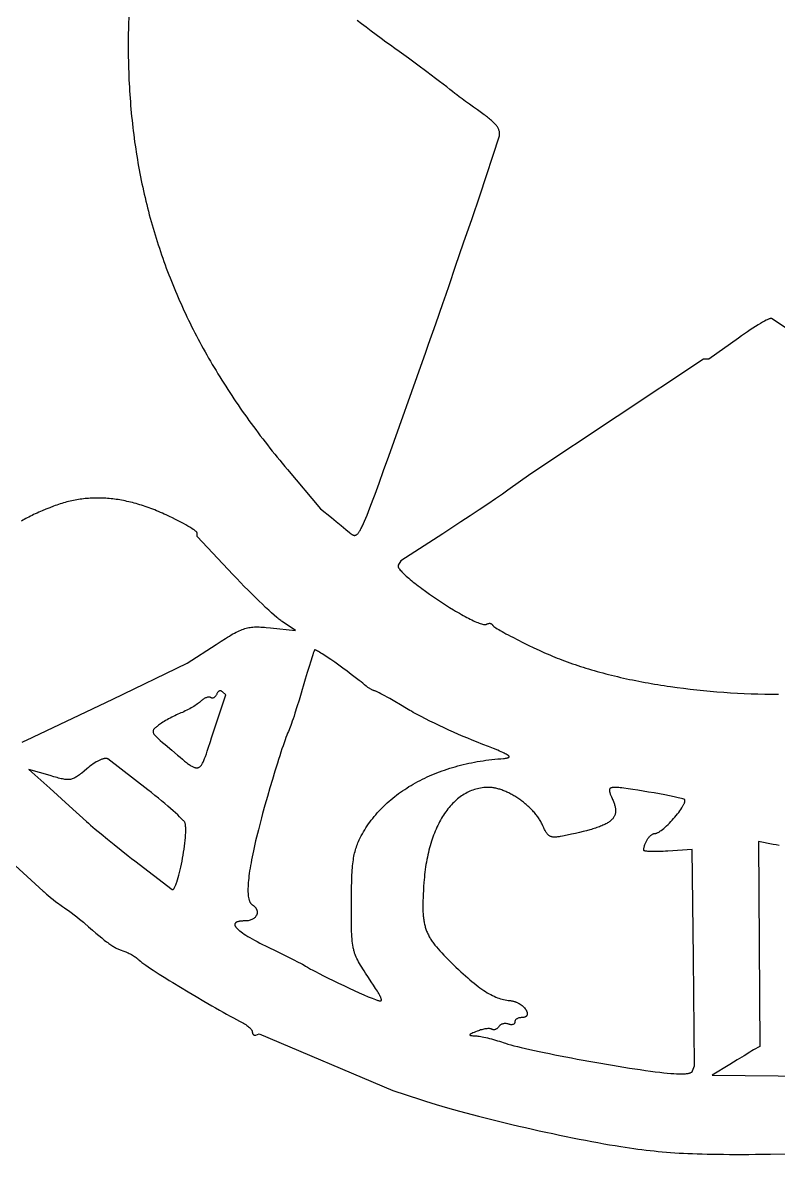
# Model space of a CAD drawing. Header units: millimetres. Extents: x 0.1 to 44.1, y 0.2 to 43.8.
# Drawn here: x 7.6 to 22.16, y 0.23 to 22.03 of the extents above; entities that cross this region are included whole.
import ezdxf

# ---------------------------------------------------------------- set-up
doc = ezdxf.new("R2010")
doc.units = ezdxf.units.MM
doc.header["$MEASUREMENT"] = 0

msp = doc.modelspace()

# ---------------------------------------------------------------- linework, layer by layer
at = {"flags": 128}
for points in [[(9.649235, 22.128757), (9.644432, 22.005803), (9.640819, 21.885331), (9.639475, 21.826158), (9.638448, 21.767764), (9.637746, 21.710201), (9.637375, 21.653523), (9.637286, 21.579865), (9.637553, 21.506414), (9.638176, 21.43317), (9.639156, 21.360132), (9.640494, 21.287296), (9.642189, 21.214664), (9.644243, 21.142231), (9.646656, 21.069999), (9.649429, 20.997964), (9.652562, 20.926125), (9.656055, 20.854482), (9.659909, 20.783032), (9.664126, 20.711774), (9.668704, 20.640706), (9.673646, 20.569828), (9.67895, 20.499138), (9.684619, 20.428634), (9.690652, 20.358315), (9.69705, 20.288179), (9.703813, 20.218225), (9.710942, 20.148452), (9.718438, 20.078858), (9.726302, 20.009441), (9.734532, 19.940201), (9.743131, 19.871135), (9.752099, 19.802242), (9.761436, 19.733522), (9.771143, 19.664972), (9.78122, 19.59659), (9.791668, 19.528377), (9.802487, 19.460329), (9.813678, 19.392446), (9.825242, 19.324726), (9.837179, 19.257168), (9.84949, 19.18977), (9.862174, 19.122531), (9.875233, 19.055449), (9.888668, 18.988523), (9.902478, 18.921752), (9.916664, 18.855133), (9.931228, 18.788667), (9.946168, 18.72235), (9.961486, 18.656182), (9.977183, 18.590162), (9.993259, 18.524287), (10.009714, 18.458556), (10.02655, 18.392969), (10.043766, 18.327522), (10.061363, 18.262216), (10.079341, 18.197049), (10.097702, 18.132018), (10.116446, 18.067124), (10.135573, 18.002363), (10.155083, 17.937735), (10.174978, 17.873239), (10.195258, 17.808872), (10.215923, 17.744634), (10.236975, 17.680523), (10.258412, 17.616538), (10.280237, 17.552676), (10.302449, 17.488938), (10.32505, 17.42532), (10.348039, 17.361822), (10.371417, 17.298443), (10.395185, 17.23518), (10.419344, 17.172033), (10.443893, 17.109), (10.468833, 17.046079), (10.494165, 16.98327), (10.51989, 16.92057), (10.546008, 16.857978), (10.572519, 16.795493), (10.599424, 16.733113), (10.626724, 16.670837), (10.654419, 16.608664), (10.68251, 16.546592), (10.710996, 16.484619), (10.73988, 16.422744), (10.769161, 16.360965), (10.798839, 16.299282), (10.828916, 16.237693), (10.859392, 16.176196), (10.890267, 16.11479), (10.921542, 16.053473), (10.953218, 15.992244), (10.985294, 15.931101), (11.017773, 15.870044), (11.050653, 15.80907), (11.083936, 15.748179), (11.117622, 15.687368), (11.151712, 15.626636), (11.186207, 15.565982), (11.221106, 15.505405), (11.25641, 15.444902), (11.29212, 15.384473), (11.328237, 15.324116), (11.36476, 15.26383), (11.401692, 15.203613), (11.439031, 15.143463), (11.476778, 15.08338), (11.514935, 15.023361), (11.553502, 14.963406), (11.592478, 14.903513), (11.631866, 14.84368), (11.671664, 14.783906), (11.711875, 14.72419), (11.752498, 14.66453), (11.793533, 14.604924), (11.834983, 14.545372), (11.876846, 14.485871), (11.919123, 14.426421), (11.961816, 14.36702), (12.004924, 14.307666), (12.048448, 14.248358), (12.092389, 14.189095), (12.136747, 14.129875), (12.181523, 14.070697), (12.226717, 14.011558), (12.27233, 13.952459), (12.318363, 13.893397), (12.364815, 13.83437), (12.411688, 13.775378), (12.458981, 13.716419), (12.506696, 13.657492), (12.554833, 13.598595), (12.603393, 13.539726), (12.652376, 13.480884), (12.701782, 13.422069), (13.341393, 12.664059), (13.548811, 12.496526), (13.640447, 12.421908), (13.73662, 12.342586), (13.825909, 12.268036), (13.896893, 12.207733), (13.912569, 12.194461), (13.927496, 12.182553), (13.9418, 12.172256), (13.948758, 12.167789), (13.955607, 12.163817), (13.962365, 12.16037), (13.969045, 12.15748), (13.975665, 12.155178), (13.98224, 12.153493), (13.988786, 12.152458), (13.995319, 12.152102), (14.001854, 12.152456), (14.008407, 12.153551), (14.014995, 12.155419), (14.021633, 12.158089), (14.028336, 12.161592), (14.035121, 12.165959), (14.042004, 12.171222), (14.049, 12.17741), (14.056126, 12.184554), (14.063396, 12.192685), (14.070827, 12.201835), (14.078435, 12.212033), (14.086236, 12.223311), (14.094244, 12.235698), (14.102477, 12.249227), (14.11095, 12.263927), (14.119679, 12.27983), (14.128679, 12.296966), (14.137967, 12.315367), (14.147558, 12.335061), (14.167713, 12.378458), (14.189271, 12.427403), (14.212359, 12.482142), (14.237104, 12.542921), (14.263631, 12.609987), (14.292068, 12.683584), (14.322542, 12.76396), (14.355178, 12.85136), (14.390104, 12.946031), (14.46733, 13.158168), (14.555235, 13.402339), (14.654829, 13.680514)], [(14.654829, 13.680514), (15.304464, 15.501544), (15.360384, 15.659425), (15.422737, 15.836451), (15.558368, 16.223939), (15.694616, 16.615998), (15.757738, 16.79874), (15.814736, 16.964622), (15.941579, 17.334236), (16.096129, 17.783447), (16.258848, 18.255518), (16.410198, 18.693714), (16.784028, 19.846442), (16.786175, 19.858556), (16.787613, 19.870625), (16.788328, 19.882665), (16.788309, 19.894691), (16.787544, 19.906718), (16.786021, 19.918763), (16.783728, 19.930839), (16.780653, 19.942964), (16.776784, 19.955151), (16.772109, 19.967418), (16.766617, 19.979778), (16.760294, 19.992248), (16.753129, 20.004844), (16.745111, 20.017579), (16.736227, 20.030471), (16.726464, 20.043534), (16.715812, 20.056784), (16.704259, 20.070236), (16.691791, 20.083906), (16.678397, 20.09781), (16.664066, 20.111961), (16.648785, 20.126377), (16.632542, 20.141073), (16.615326, 20.156063), (16.597124, 20.171364), (16.577924, 20.186991), (16.557714, 20.202959), (16.536483, 20.219283), (16.514218, 20.23598), (16.490908, 20.253065), (16.441102, 20.288459), (16.36217, 20.343853), (16.283286, 20.399832), (16.206552, 20.454866), (16.134068, 20.50742), (16.067937, 20.555962), (16.010261, 20.59896), (15.96314, 20.634879), (15.928678, 20.662188), (15.884117, 20.69822), (15.831403, 20.739971), (15.771339, 20.786839), (15.704728, 20.838225), (15.632375, 20.893529), (15.555082, 20.952152), (15.473654, 21.013492), (15.388893, 21.076952), (15.21259, 21.207826), (15.032601, 21.339977), (14.943233, 21.405031), (14.855355, 21.468604), (14.769768, 21.530097), (14.687279, 21.58891), (14.600789, 21.650993), (14.507858, 21.718925), (14.411393, 21.790502), (14.314305, 21.863521), (14.219502, 21.935779), (14.129896, 22.005075), (14.048394, 22.069204)], [(23.065374, 15.640769), (22.02446, 16.329269), (22.022554, 16.329899), (22.020287, 16.330259), (22.014691, 16.330184), (22.007715, 16.329067), (21.999397, 16.326934), (21.98978, 16.323808), (21.978904, 16.319714), (21.96681, 16.314675), (21.953538, 16.308716), (21.93913, 16.301861), (21.923626, 16.294134), (21.889493, 16.27616), (21.851467, 16.254989), (21.809874, 16.230812), (21.76504, 16.203824), (21.717291, 16.174218), (21.666954, 16.142187), (21.614355, 16.107924), (21.559821, 16.071622), (21.503678, 16.033474), (21.446253, 15.993674), (21.387871, 15.952416), (20.818162, 15.545879), (20.712006, 15.545879), (17.391756, 13.338062), (16.948399, 13.021945), (16.899035, 12.987034), (16.842812, 12.947786), (16.712361, 12.857997), (16.562187, 12.756018), (16.397428, 12.645288), (16.223224, 12.529244), (16.044715, 12.411325), (15.86704, 12.294969), (15.695338, 12.183616), (14.885634, 11.661403), (14.836466, 11.581847), (14.834593, 11.578137), (14.833342, 11.574088), (14.832705, 11.569707), (14.832673, 11.564999), (14.833235, 11.559972), (14.834384, 11.554631), (14.83611, 11.548983), (14.838404, 11.543033), (14.841256, 11.536787), (14.844658, 11.530252), (14.8486, 11.523433), (14.853074, 11.516338), (14.863579, 11.501339), (14.8761, 11.485305), (14.890564, 11.468285), (14.906897, 11.450327), (14.925028, 11.431479), (14.944882, 11.411792), (14.966386, 11.391313), (14.989468, 11.370092), (15.014055, 11.348178), (15.040073, 11.325618), (15.06745, 11.302463), (15.096112, 11.278761), (15.125986, 11.25456), (15.157, 11.229911), (15.18908, 11.20486), (15.222154, 11.179459), (15.256147, 11.153754), (15.290988, 11.127795), (15.36292, 11.075312), (15.437363, 11.022399), (15.513735, 10.969447), (15.59145, 10.916847), (15.669925, 10.86499), (15.748574, 10.814266), (15.826815, 10.765067), (15.904062, 10.717783), (15.94213, 10.694981), (15.979731, 10.672805), (16.016791, 10.651302), (16.053238, 10.630523), (16.088998, 10.610515), (16.123998, 10.591329), (16.158166, 10.573012), (16.191428, 10.555613), (16.223711, 10.539181), (16.254942, 10.523766), (16.285048, 10.509415), (16.313957, 10.496179), (16.341594, 10.484105), (16.367888, 10.473242), (16.392765, 10.46364), (16.416151, 10.455347), (16.437974, 10.448412), (16.458162, 10.442884), (16.47664, 10.438811), (16.485215, 10.437336), (16.493336, 10.436244), (16.500992, 10.435539), (16.508176, 10.435229), (16.514878, 10.43532), (16.521088, 10.435817), (16.526799, 10.436727), (16.531999, 10.438056), (16.536681, 10.43981), (16.540836, 10.441995), (16.54935, 10.446814), (16.557928, 10.450815), (16.566513, 10.454007), (16.575048, 10.456398), (16.583474, 10.457996), (16.591735, 10.45881), (16.599773, 10.458848), (16.607532, 10.458118), (16.614953, 10.45663), (16.62198, 10.454391), (16.628555, 10.451409), (16.63462, 10.447693), (16.640119, 10.443252), (16.644994, 10.438094), (16.649188, 10.432227), (16.652644, 10.425659), (16.654615, 10.422233), (16.657689, 10.418326), (16.661842, 10.413949), (16.667047, 10.409115), (16.680513, 10.398131), (16.697884, 10.385477), (16.718956, 10.371256), (16.743524, 10.355571), (16.771384, 10.338526), (16.802332, 10.320225), (16.836165, 10.30077), (16.872678, 10.280265), (16.911666, 10.258814), (16.952927, 10.23652), (16.996256, 10.213486), (17.041449, 10.189816), (17.136611, 10.14098), (17.236779, 10.09084), (17.340322, 10.040222), (17.445608, 9.989955), (17.551003, 9.940864), (17.603232, 9.917019), (17.654875, 9.893778), (17.705731, 9.871245), (17.755593, 9.849523), (17.804258, 9.828716), (17.851523, 9.808927), (17.897182, 9.79026), (17.941033, 9.772817), (17.989756, 9.753959), (18.038972, 9.735362), (18.088673, 9.717025), (18.138853, 9.698949), (18.189506, 9.681134), (18.240622, 9.663581), (18.292197, 9.646289), (18.344223, 9.629258), (18.396693, 9.61249), (18.449601, 9.595984), (18.502938, 9.57974), (18.556699, 9.563758), (18.610876, 9.548039), (18.665463, 9.532583), (18.720452, 9.51739), (18.775837, 9.502461), (18.83161, 9.487794), (18.887765, 9.473392), (18.944295, 9.459253), (19.001193, 9.445379), (19.058452, 9.431769), (19.116065, 9.418423), (19.174024, 9.405342), (19.232324, 9.392526), (19.290957, 9.379975), (19.349917, 9.367689), (19.409196, 9.355669), (19.468787, 9.343915), (19.528684, 9.332426), (19.588879, 9.321204), (19.649366, 9.310248), (19.710137, 9.299558), (19.771187, 9.289135), (19.832507, 9.278979), (19.894091, 9.26909), (19.955932, 9.259468), (20.018023, 9.250114), (20.080357, 9.241028), (20.205727, 9.223659), (20.331986, 9.207363), (20.459079, 9.192142), (20.58695, 9.177998), (20.715544, 9.164932), (20.844806, 9.152945), (20.97468, 9.142039), (21.10511, 9.132217), (21.236041, 9.123479), (21.367418, 9.115827), (21.499185, 9.109263), (21.631287, 9.103788), (21.763668, 9.099404), (21.896273, 9.096112), (22.029047, 9.093915), (22.161933, 9.092813)], [(9.338567, 8.996272), (10.773216, 9.689342), (11.333673, 10.054312), (11.426986, 10.11474), (11.510761, 10.167993), (11.54946, 10.192047), (11.58624, 10.214449), (11.621255, 10.235246), (11.654661, 10.254484), (11.686614, 10.272212), (11.717267, 10.288477), (11.746777, 10.303325), (11.775298, 10.316803), (11.802986, 10.32896), (11.829995, 10.339841), (11.856481, 10.349494), (11.882598, 10.357967), (11.908502, 10.365305), (11.934348, 10.371557), (11.960291, 10.37677), (11.986486, 10.380991), (12.013089, 10.384266), (12.040253, 10.386644), (12.068135, 10.38817), (12.096889, 10.388893), (12.126671, 10.388859), (12.157635, 10.388116), (12.189937, 10.38671), (12.223732, 10.38469), (12.259174, 10.382101), (12.29642, 10.378991), (12.37694, 10.371398), (12.85975, 10.323513), (12.60449, 10.490961), (12.590499, 10.500508), (12.574892, 10.511841), (12.557729, 10.524904), (12.539071, 10.539637), (12.518978, 10.555982), (12.497511, 10.573883), (12.4507, 10.614117), (12.399124, 10.659876), (12.343268, 10.710695), (12.283619, 10.766111), (12.220663, 10.82566), (12.154887, 10.888879), (12.086775, 10.955304), (12.016815, 11.024472), (11.945492, 11.095918), (11.873292, 11.16918), (11.800703, 11.243793), (11.728209, 11.319294), (11.656298, 11.39522), (10.963366, 12.132031), (10.963223, 12.201398), (10.963025, 12.203271), (10.96244, 12.205313), (10.960129, 12.209889), (10.95633, 12.215106), (10.951079, 12.22094), (10.944416, 12.227369), (10.936378, 12.234372), (10.927003, 12.241927), (10.91633, 12.250011), (10.904396, 12.258602), (10.891239, 12.267679), (10.861411, 12.287199), (10.827148, 12.308397), (10.788756, 12.331094), (10.74654, 12.355116), (10.700803, 12.380284), (10.651849, 12.406423), (10.599984, 12.433357), (10.545512, 12.460909), (10.488737, 12.488903), (10.429963, 12.517161), (10.369495, 12.545509), (10.332116, 12.562614), (10.29489, 12.579256), (10.257814, 12.595437), (10.220887, 12.611155), (10.184106, 12.626411), (10.147469, 12.641205), (10.110975, 12.655538), (10.074621, 12.669408), (10.038405, 12.682818), (10.002326, 12.695766), (9.966381, 12.708254), (9.930569, 12.72028), (9.894887, 12.731845), (9.859333, 12.74295), (9.823906, 12.753595), (9.788603, 12.763779), (9.753423, 12.773503), (9.718364, 12.782766), (9.683422, 12.791571), (9.648598, 12.799915), (9.613888, 12.8078), (9.57929, 12.815225), (9.544803, 12.822191), (9.510424, 12.828699), (9.476152, 12.834747), (9.441985, 12.840336), (9.40792, 12.845467), (9.373955, 12.850139), (9.34009, 12.854353), (9.30632, 12.858109), (9.272646, 12.861407), (9.239064, 12.864247), (9.205572, 12.86663), (9.17217, 12.868555), (9.138854, 12.870022), (9.105622, 12.871033), (9.072473, 12.871586), (9.039405, 12.871682), (9.006416, 12.871322), (8.973503, 12.870505), (8.940665, 12.869231), (8.9079, 12.867502), (8.875205, 12.865316), (8.842579, 12.862674), (8.81002, 12.859576), (8.777525, 12.856023), (8.745093, 12.852014), (8.712722, 12.84755), (8.68041, 12.842631), (8.648155, 12.837256), (8.615954, 12.831427), (8.583806, 12.825143), (8.551709, 12.818404), (8.519661, 12.811211), (8.48766, 12.803564), (8.455703, 12.795462), (8.423789, 12.786907), (8.391916, 12.777898), (8.360082, 12.768435), (8.328285, 12.758519), (8.296523, 12.748149), (8.264793, 12.737326), (8.233095, 12.72605), (8.201425, 12.714321), (8.125777, 12.685218), (8.052792, 12.65602), (7.98238, 12.626648), (7.94811, 12.611873), (7.914451, 12.597024), (7.88139, 12.582093), (7.848916, 12.567068), (7.817019, 12.55194), (7.785687, 12.536699), (7.754909, 12.521336), (7.724673, 12.50584), (7.694969, 12.490201), (7.665785, 12.47441), (7.637111, 12.458456), (7.608935, 12.44233), (7.581245, 12.426021)], [(13.935831, 5.075167), (13.936556, 5.215479), (13.938115, 5.343414), (13.939252, 5.403037), (13.940651, 5.459924), (13.942328, 5.514192), (13.944302, 5.565962), (13.94659, 5.615351), (13.949209, 5.66248), (13.952177, 5.707467), (13.955512, 5.750432), (13.959232, 5.791493), (13.963353, 5.83077), (13.967893, 5.868381), (13.97287, 5.904447), (13.978301, 5.939085), (13.984204, 5.972415), (13.990596, 6.004556), (13.997495, 6.035628), (14.004918, 6.065749), (14.012884, 6.095038), (14.021409, 6.123614), (14.030511, 6.151598), (14.040207, 6.179106), (14.050515, 6.20626), (14.061453, 6.233177), (14.073039, 6.259978), (14.085288, 6.28678), (14.09822, 6.313704), (14.111852, 6.340867), (14.126201, 6.36839), (14.147355, 6.407298), (14.169324, 6.445791), (14.192101, 6.483867), (14.215678, 6.52152), (14.240048, 6.558748), (14.265203, 6.595544), (14.291136, 6.631907), (14.31784, 6.667831), (14.345306, 6.703312), (14.373528, 6.738347), (14.402498, 6.77293), (14.432209, 6.807058), (14.462653, 6.840727), (14.493822, 6.873933), (14.525709, 6.906672), (14.558307, 6.938938), (14.591608, 6.97073), (14.625605, 7.002041), (14.66029, 7.032868), (14.695656, 7.063207), (14.731696, 7.093054), (14.768401, 7.122405), (14.805764, 7.151255), (14.843779, 7.179601), (14.882437, 7.207438), (14.92173, 7.234762), (14.961653, 7.261569), (15.002196, 7.287855), (15.043353, 7.313615), (15.085116, 7.338847), (15.127478, 7.363545), (15.170431, 7.387705), (15.213968, 7.411324), (15.258081, 7.434397), (15.302762, 7.45692), (15.348005, 7.478888), (15.393802, 7.500299), (15.440145, 7.521147), (15.487027, 7.541429), (15.534441, 7.56114), (15.582378, 7.580276), (15.630832, 7.598834), (15.679795, 7.616808), (15.729259, 7.634196), (15.779218, 7.650992), (15.829663, 7.667193), (15.880588, 7.682795), (15.931984, 7.697792), (15.983844, 7.712183), (16.036161, 7.725961), (16.088927, 7.739123), (16.142136, 7.751665), (16.195778, 7.763583), (16.249847, 7.774873), (16.304336, 7.78553), (16.359237, 7.795551), (16.414542, 7.80493), (16.470244, 7.813665), (16.526336, 7.821751), (16.58281, 7.829184), (16.639658, 7.83596), (16.696874, 7.842074), (16.754449, 7.847523), (16.812377, 7.852302), (16.860915, 7.856461), (16.882196, 7.85872), (16.901401, 7.861156), (16.918469, 7.863812), (16.933336, 7.866732), (16.945939, 7.869958), (16.956216, 7.873535), (16.960463, 7.875468), (16.964104, 7.877505), (16.967133, 7.879651), (16.969541, 7.881912), (16.971321, 7.884292), (16.972464, 7.886798), (16.972963, 7.889435), (16.97281, 7.892208), (16.971997, 7.895122), (16.970516, 7.898184), (16.96836, 7.901398), (16.96552, 7.90477), (16.961989, 7.908305), (16.957759, 7.912008), (16.947171, 7.919943), (16.933693, 7.928617), (16.917261, 7.938073), (16.897814, 7.948356), (16.875289, 7.959507), (16.849623, 7.971571), (16.820754, 7.984591), (16.788618, 7.99861), (16.753153, 8.01367), (16.671986, 8.047091), (16.576751, 8.085199), (16.466948, 8.12834), (16.342073, 8.176862), (16.259917, 8.209303), (16.174295, 8.244314), (16.085897, 8.281566), (15.995413, 8.320728), (15.90353, 8.361471), (15.810939, 8.403465), (15.71833, 8.446382), (15.62639, 8.48989), (15.53581, 8.533662), (15.447278, 8.577366), (15.361484, 8.620674), (15.279117, 8.663256), (15.200867, 8.704782), (15.127422, 8.744922), (15.092717, 8.76437), (15.059472, 8.783348), (15.027774, 8.801815), (14.997707, 8.819729), (14.882783, 8.888392), (14.77348, 8.952448), (14.67234, 9.010495), (14.625626, 9.036828), (14.581905, 9.061133), (14.541496, 9.083234), (14.504716, 9.102957), (14.471884, 9.120127), (14.443315, 9.134568), (14.41933, 9.146105), (14.400244, 9.154563), (14.392638, 9.157582), (14.386376, 9.159766), (14.381498, 9.161092), (14.378043, 9.161539), (14.372095, 9.162006), (14.365224, 9.163376), (14.357511, 9.165602), (14.349039, 9.16864), (14.339889, 9.172441), (14.330145, 9.176961), (14.319887, 9.182154), (14.309198, 9.187972), (14.29816, 9.194371), (14.286855, 9.201303), (14.275365, 9.208723), (14.263772, 9.216584), (14.252158, 9.224841), (14.240605, 9.233448), (14.229196, 9.242357), (14.218011, 9.251524), (14.187278, 9.277087), (14.154785, 9.303624), (14.120708, 9.331014), (14.085222, 9.359133), (14.010717, 9.417072), (13.932666, 9.476461), (13.852464, 9.536323), (13.771508, 9.595678), (13.691192, 9.653549), (13.612912, 9.708957), (13.538063, 9.760922), (13.468042, 9.808468), (13.404244, 9.850615), (13.375114, 9.869358), (13.348063, 9.886384), (13.323266, 9.901571), (13.300897, 9.914797), (13.28113, 9.92594), (13.264139, 9.934876), (13.2501, 9.941484), (13.244242, 9.943877), (13.239187, 9.945642), (13.234957, 9.946763), (13.231573, 9.947226), (13.229059, 9.947015), (13.227435, 9.946116), (13.225701, 9.943664), (13.223496, 9.939521), (13.217725, 9.926341), (13.210234, 9.906933), (13.201137, 9.881654), (13.190545, 9.85086), (13.178572, 9.814909), (13.150933, 9.72896), (13.11912, 9.626661), (13.084035, 9.510867), (13.046579, 9.384432), (13.007654, 9.250211), (12.987784, 9.181545), (12.967627, 9.112999), (12.927013, 8.977996), (12.886935, 8.848656), (12.848516, 8.728435), (12.830279, 8.672823), (12.812879, 8.620787), (12.796454, 8.572757), (12.781146, 8.529167), (12.767095, 8.490447), (12.754441, 8.45703), (12.743325, 8.429348), (12.733886, 8.407832), (12.721051, 8.379074), (12.706861, 8.344864), (12.691402, 8.305491), (12.67476, 8.261241), (12.657021, 8.212401), (12.63827, 8.159259), (12.618593, 8.102101), (12.598077, 8.041214), (12.576806, 7.976886), (12.554866, 7.909403), (12.532344, 7.839053), (12.509325, 7.766123), (12.462138, 7.61367), (12.413993, 7.45434), (12.365574, 7.290429), (12.317568, 7.124235), (12.270662, 6.958054), (12.22554, 6.794182), (12.203863, 6.713829), (12.18289, 6.634915), (12.162706, 6.557727), (12.143397, 6.48255), (12.125048, 6.409674), (12.107747, 6.339384), (12.091577, 6.271968), (12.076626, 6.207713), (12.062111, 6.14331), (12.048431, 6.080676), (12.035587, 6.019816), (12.023578, 5.96073), (12.012405, 5.903423), (12.002069, 5.847897), (11.992569, 5.794154), (11.983904, 5.742197), (11.976076, 5.69203), (11.969085, 5.643655), (11.96293, 5.597074), (11.957612, 5.552291), (11.953131, 5.509308), (11.949487, 5.468127), (11.946679, 5.428753), (11.944709, 5.391187), (11.943576, 5.355432), (11.943281, 5.32149), (11.943823, 5.289366), (11.945203, 5.259061), (11.94742, 5.230578), (11.950475, 5.20392), (11.954369, 5.17909), (11.9591, 5.156091), (11.96178, 5.145278), (11.96467, 5.134924), (11.967769, 5.125029), (11.971078, 5.115594), (11.974596, 5.106618), (11.978324, 5.098102), (11.982262, 5.090046), (11.986409, 5.082451), (11.990766, 5.075317), (11.995333, 5.068645), (12.000109, 5.062434), (12.005095, 5.056686), (12.010291, 5.0514), (12.015696, 5.046576), (12.021312, 5.042216), (12.027137, 5.038319), (12.035345, 5.033061), (12.043162, 5.027679), (12.05059, 5.02218), (12.057631, 5.016571), (12.06429, 5.010858), (12.070569, 5.005049), (12.076471, 4.999149), (12.081998, 4.993166), (12.087155, 4.987105), (12.091944, 4.980974), (12.096368, 4.974778), (12.100429, 4.968526), (12.104132, 4.962222), (12.107478, 4.955875), (12.110472, 4.94949), (12.113115, 4.943074), (12.115411, 4.936633), (12.117363, 4.930175), (12.118974, 4.923705), (12.120247, 4.917231), (12.121184, 4.910759), (12.121789, 4.904296), (12.122065, 4.897848), (12.122015, 4.891421), (12.121641, 4.885023), (12.120947, 4.87866), (12.119936, 4.872339), (12.118611, 4.866065), (12.116974, 4.859847), (12.115029, 4.85369), (12.112779, 4.8476), (12.110226, 4.841586), (12.107373, 4.835652), (12.104225, 4.829807), (12.09705, 4.818405), (12.088726, 4.807434), (12.079276, 4.796945), (12.068723, 4.786993), (12.057093, 4.777629), (12.044408, 4.768906), (12.030693, 4.760877), (12.015971, 4.753595), (12.000267, 4.747113), (11.983603, 4.741484), (11.966005, 4.736759), (11.947496, 4.732993), (11.928099, 4.730237), (11.90784, 4.728545), (11.88674, 4.72797), (11.852941, 4.7274), (11.837252, 4.72669), (11.822368, 4.725699), (11.808288, 4.724429), (11.795011, 4.722882), (11.782533, 4.721059), (11.770855, 4.718963), (11.759974, 4.716593), (11.749889, 4.713954), (11.740599, 4.711046), (11.732101, 4.70787), (11.724394, 4.70443), (11.717478, 4.700725), (11.711349, 4.696759), (11.706007, 4.692533), (11.701449, 4.688049), (11.697676, 4.683308), (11.694684, 4.678312), (11.692473, 4.673062), (11.69104, 4.667562), (11.690385, 4.661812), (11.690505, 4.655813), (11.691399, 4.649569), (11.693067, 4.64308), (11.695505, 4.636348), (11.698712, 4.629375), (11.702688, 4.622163), (11.70743, 4.614714), (11.712936, 4.607028), (11.719206, 4.599109), (11.726238, 4.590957), (11.73403, 4.582574), (11.742581, 4.573963), (11.751888, 4.565124), (11.761951, 4.55606), (11.772768, 4.546772), (11.784337, 4.537263), (11.809727, 4.517584), (11.838108, 4.497039), (11.869467, 4.47564), (11.903792, 4.453402), (11.941071, 4.430339), (11.981291, 4.406464), (12.02444, 4.381791), (12.070505, 4.356334), (12.119474, 4.330108), (12.171335, 4.303125), (12.226074, 4.2754), (12.283681, 4.246946), (12.344141, 4.217778), (12.470204, 4.157134), (12.593058, 4.097075), (12.709639, 4.039165), (12.816881, 3.984967), (12.911722, 3.936045), (12.953535, 3.914051), (12.991097, 3.893963), (13.024028, 3.875975), (13.051942, 3.860283), (13.074459, 3.847083), (13.091194, 3.83657), (13.107227, 3.826387), (13.127156, 3.814512), (13.15075, 3.801052), (13.177781, 3.786118), (13.241232, 3.752265), (13.315676, 3.713825), (13.399276, 3.671675), (13.490197, 3.626689), (13.586605, 3.579742), (13.686664, 3.53171), (13.78854, 3.483467), (13.890395, 3.435888), (13.990397, 3.389847), (14.086709, 3.346221), (14.177497, 3.305884), (14.260924, 3.269711), (14.335157, 3.238576), (14.368251, 3.225172), (14.398359, 3.213356), (14.414357, 3.207326), (14.429217, 3.202022), (14.442923, 3.197496), (14.455458, 3.1938), (14.466806, 3.190984), (14.476952, 3.189102), (14.485878, 3.188203), (14.493569, 3.188341), (14.496947, 3.188815), (14.500009, 3.189566), (14.502754, 3.190603), (14.50518, 3.191931), (14.507286, 3.193557), (14.509068, 3.195487), (14.510525, 3.197727), (14.511655, 3.200285), (14.512456, 3.203166), (14.512926, 3.206377), (14.513062, 3.209925), (14.512864, 3.213816), (14.511453, 3.222652), (14.508676, 3.232937), (14.504519, 3.244723), (14.498964, 3.258061), (14.491995, 3.273004), (14.483595, 3.289602), (14.47375, 3.307908), (14.462442, 3.327973), (14.449655, 3.349848), (14.435373, 3.373586), (14.40226, 3.426855), (14.362971, 3.488194), (14.317379, 3.558015), (14.265352, 3.636732), (14.20701, 3.724877), (14.180598, 3.765231), (14.155946, 3.803456), (14.132993, 3.839814), (14.11168, 3.874568), (14.091945, 3.90798), (14.073729, 3.940314), (14.056972, 3.97183), (14.041613, 4.002793), (14.027593, 4.033464), (14.014851, 4.064107), (14.00894, 4.079499), (14.003327, 4.094983), (13.998003, 4.11059), (13.992961, 4.126355), (13.988193, 4.142309), (13.983693, 4.158485), (13.979452, 4.174917), (13.975463, 4.191637), (13.971718, 4.208678), (13.96821, 4.226072), (13.961874, 4.262054), (13.956396, 4.299845), (13.951716, 4.339706), (13.947772, 4.381902), (13.944505, 4.426694), (13.941854, 4.474344), (13.939761, 4.525116), (13.938163, 4.579272), (13.937002, 4.637075), (13.936218, 4.698786), (13.935749, 4.764669), (13.935519, 4.91), (13.935831, 5.075167)], [(11.45026, 9.142523), (11.443116, 9.148399), (11.435768, 9.152976), (11.42827, 9.156279), (11.424483, 9.15746), (11.420679, 9.158332), (11.416866, 9.158898), (11.413049, 9.159161), (11.405436, 9.158789), (11.397895, 9.157242), (11.390481, 9.154544), (11.383249, 9.15072), (11.376256, 9.145794), (11.369556, 9.139791), (11.363204, 9.132736), (11.357256, 9.124653), (11.351767, 9.115566), (11.346793, 9.105502), (11.342388, 9.094483), (11.337954, 9.083373), (11.33289, 9.07304), (11.327257, 9.063517), (11.321112, 9.054838), (11.314513, 9.047037), (11.307519, 9.040148), (11.300188, 9.034203), (11.292579, 9.029238), (11.284749, 9.025285), (11.276757, 9.022378), (11.268662, 9.020552), (11.260521, 9.019838), (11.252393, 9.020272), (11.248352, 9.02093), (11.244336, 9.021887), (11.240353, 9.023148), (11.236409, 9.024717), (11.232512, 9.026598), (11.22867, 9.028795), (11.224725, 9.030986), (11.220524, 9.032852), (11.216081, 9.034395), (11.211407, 9.03562), (11.206514, 9.036532), (11.201414, 9.037136), (11.196121, 9.037435), (11.190646, 9.037435), (11.179201, 9.036552), (11.167176, 9.034524), (11.154671, 9.031386), (11.141784, 9.027174), (11.128613, 9.021924), (11.115256, 9.015671), (11.101812, 9.008451), (11.08838, 9.0003), (11.075057, 8.991253), (11.061943, 8.981347), (11.049135, 8.970617), (11.036732, 8.959099), (11.023333, 8.946767), (11.007602, 8.933651), (10.989735, 8.919865), (10.96993, 8.905527), (10.948383, 8.890752), (10.925291, 8.875656), (10.900852, 8.860356), (10.875262, 8.844968), (10.848717, 8.829608), (10.821416, 8.814391), (10.793554, 8.799435), (10.765329, 8.784855), (10.736937, 8.770767), (10.708575, 8.757287), (10.680441, 8.744532), (10.65273, 8.732618), (10.624767, 8.720653), (10.595891, 8.707751), (10.566325, 8.694033), (10.536289, 8.679619), (10.506006, 8.664631), (10.475697, 8.64919), (10.445585, 8.633417), (10.415891, 8.617432), (10.386837, 8.601358), (10.358646, 8.585314), (10.331538, 8.569423), (10.305736, 8.553805), (10.281461, 8.538581), (10.258936, 8.523872), (10.238382, 8.5098), (10.220021, 8.496485), (10.192144, 8.475224), (10.179705, 8.465347), (10.168294, 8.455893), (10.157929, 8.446803), (10.148631, 8.438019), (10.14042, 8.429481), (10.133317, 8.421131), (10.127341, 8.412909), (10.122513, 8.404756), (10.118853, 8.396615), (10.116381, 8.388424), (10.115597, 8.384292), (10.115117, 8.380126), (10.114945, 8.375919), (10.115082, 8.371662), (10.115531, 8.367349), (10.116295, 8.362973), (10.118777, 8.353999), (10.122547, 8.344682), (10.127627, 8.334962), (10.134036, 8.324781), (10.141794, 8.31408), (10.150921, 8.3028), (10.161439, 8.290881), (10.173366, 8.278265), (10.186723, 8.264894), (10.20153, 8.250706), (10.217807, 8.235645), (10.254853, 8.202665), (10.298023, 8.16548), (10.347476, 8.123619), (10.475635, 8.014804), (10.586186, 7.920381), (10.635408, 7.878689), (10.680886, 7.840743), (10.722841, 7.806589), (10.761491, 7.776279), (10.779646, 7.76258), (10.797058, 7.749859), (10.813753, 7.738124), (10.829759, 7.72738), (10.845104, 7.717634), (10.859815, 7.708891), (10.87392, 7.701157), (10.887446, 7.694439), (10.90042, 7.688742), (10.912871, 7.684073), (10.924825, 7.680439), (10.936309, 7.677844), (10.947352, 7.676295), (10.957981, 7.675799), (10.968222, 7.676361), (10.978105, 7.677988), (10.987655, 7.680685), (10.996902, 7.684458), (11.005871, 7.689315), (11.01459, 7.69526), (11.023088, 7.702301), (11.031391, 7.710442), (11.039526, 7.719691), (11.047522, 7.730053), (11.055406, 7.741534), (11.063204, 7.754141), (11.070946, 7.76788), (11.078657, 7.782756), (11.086366, 7.798776), (11.0941, 7.815946), (11.101886, 7.834272), (11.109752, 7.853761), (11.125833, 7.896248), (11.142563, 7.943458), (11.160162, 7.995438), (11.178848, 8.052238), (11.220364, 8.180493), (11.243632, 8.252045), (11.268867, 8.328612), (11.518362, 9.079172), (11.45026, 9.142523)], [(7.592667, 8.168494), (7.636803, 8.186824), (7.682239, 8.206343), (9.338567, 8.996272)], [(10.728816, 6.622564), (10.725717, 6.628412), (10.72093, 6.635563), (10.7145, 6.643977), (10.706473, 6.653614), (10.696893, 6.664432), (10.685808, 6.676391), (10.659301, 6.703571), (10.627315, 6.73483), (10.590215, 6.769843), (10.548366, 6.808286), (10.502131, 6.849834), (10.451876, 6.894163), (10.397964, 6.94095), (10.34076, 6.989869), (10.280628, 7.040597), (10.217932, 7.092808), (10.153038, 7.146179), (10.086309, 7.200386), (10.01811, 7.255104), (9.242816, 7.84858), (9.236808, 7.851458), (9.230135, 7.853653), (9.222821, 7.855175), (9.214891, 7.856036), (9.206366, 7.856246), (9.197272, 7.855818), (9.187632, 7.854762), (9.17747, 7.85309), (9.166809, 7.850813), (9.155674, 7.847942), (9.144087, 7.844488), (9.132074, 7.840463), (9.119657, 7.835878), (9.10686, 7.830744), (9.093707, 7.825072), (9.080223, 7.818874), (9.066429, 7.81216), (9.052351, 7.804943), (9.038012, 7.797233), (9.023436, 7.789042), (8.993667, 7.771259), (8.963235, 7.751686), (8.932329, 7.730413), (8.901139, 7.707528), (8.869856, 7.683122), (8.838669, 7.657285), (8.787421, 7.613774), (8.741633, 7.575808), (8.720485, 7.558848), (8.700342, 7.543207), (8.681082, 7.528862), (8.662585, 7.515791), (8.64473, 7.503971), (8.627398, 7.49338), (8.610468, 7.483995), (8.59382, 7.475794), (8.577332, 7.468754), (8.560885, 7.462853), (8.544359, 7.458068), (8.527632, 7.454377), (8.510585, 7.451758), (8.493097, 7.450187), (8.475048, 7.449642), (8.456317, 7.450102), (8.436784, 7.451542), (8.416329, 7.453942), (8.394831, 7.457278), (8.37217, 7.461527), (8.348225, 7.466668), (8.322876, 7.472678), (8.296003, 7.479534), (8.267485, 7.487214), (8.205033, 7.504956), (8.134557, 7.525723), (7.726574, 7.646903), (8.125596, 7.284098), (8.49857, 6.945527), (8.834967, 6.640986), (8.869801, 6.609951), (8.909978, 6.574918), (8.955019, 6.536276), (9.004447, 6.494413), (9.057784, 6.44972), (9.114554, 6.402584), (9.236482, 6.30254), (9.366411, 6.197395), (9.500522, 6.090258), (9.634997, 5.98424), (9.701177, 5.932624), (9.766016, 5.882454), (10.48211, 5.334074), (10.484527, 5.332542), (10.486987, 5.331461), (10.48949, 5.330827), (10.492034, 5.330631), (10.494619, 5.330868), (10.497242, 5.331532), (10.499904, 5.332615), (10.502601, 5.334112), (10.508102, 5.338321), (10.513733, 5.344107), (10.519486, 5.351419), (10.52535, 5.360206), (10.531317, 5.370416), (10.537375, 5.381998), (10.543516, 5.394901), (10.549728, 5.409073), (10.556004, 5.424463), (10.562332, 5.44102), (10.568703, 5.458692), (10.575107, 5.477429), (10.587975, 5.517889), (10.600857, 5.56199), (10.613675, 5.609321), (10.62635, 5.659473), (10.638803, 5.712033), (10.650957, 5.766593), (10.662732, 5.822742), (10.674049, 5.880068), (10.684831, 5.938162), (10.694998, 5.996613), (10.704473, 6.055011), (10.713176, 6.112945), (10.721028, 6.170004), (10.727952, 6.225779), (10.733868, 6.279859), (10.738699, 6.331833), (10.742364, 6.381291), (10.744787, 6.427822), (10.745508, 6.449862), (10.745888, 6.471016), (10.745918, 6.491233), (10.745589, 6.510463), (10.744889, 6.528652), (10.74381, 6.545751), (10.742342, 6.561708), (10.740474, 6.576471), (10.738198, 6.58999), (10.735503, 6.602213), (10.732378, 6.613088), (10.728816, 6.622564)], [(20.519107, 4.020433), (20.495255, 6.102376), (20.02973, 6.072057), (19.982308, 6.069203), (19.936216, 6.06689), (19.891692, 6.06511), (19.848976, 6.063854), (19.808305, 6.063117), (19.769918, 6.062889), (19.734055, 6.063163), (19.700953, 6.063932), (19.670852, 6.065188), (19.64399, 6.066923), (19.620606, 6.06913), (19.600938, 6.071801), (19.592572, 6.073309), (19.585225, 6.074929), (19.578927, 6.076661), (19.573707, 6.078505), (19.569595, 6.080459), (19.56662, 6.082522), (19.564814, 6.084694), (19.564358, 6.08582), (19.564205, 6.086973), (19.564559, 6.100246), (19.565602, 6.113743), (19.567306, 6.12742), (19.569643, 6.141235), (19.572586, 6.155147), (19.576106, 6.169113), (19.580176, 6.18309), (19.584768, 6.197037), (19.589854, 6.210911), (19.595406, 6.22467), (19.601396, 6.238272), (19.607796, 6.251674), (19.614579, 6.264834), (19.621717, 6.27771), (19.629181, 6.29026), (19.636944, 6.302441), (19.644978, 6.314211), (19.653255, 6.325528), (19.661747, 6.33635), (19.670427, 6.346634), (19.679266, 6.356338), (19.688237, 6.36542), (19.697312, 6.373838), (19.706463, 6.381549), (19.715661, 6.388511), (19.72488, 6.394682), (19.734091, 6.400019), (19.743266, 6.404481), (19.752379, 6.408025), (19.761399, 6.410608), (19.770301, 6.41219), (19.779055, 6.412726), (19.786836, 6.413178), (19.795127, 6.414514), (19.803906, 6.416708), (19.81315, 6.419731), (19.822834, 6.423555), (19.832937, 6.428155), (19.843434, 6.4335), (19.854302, 6.439565), (19.865517, 6.446321), (19.877058, 6.453741), (19.888899, 6.461796), (19.901019, 6.47046), (19.925998, 6.489503), (19.95181, 6.510647), (19.978268, 6.533672), (20.005185, 6.558357), (20.032375, 6.58448), (20.059651, 6.61182), (20.086828, 6.640157), (20.113718, 6.669268), (20.140135, 6.698934), (20.165893, 6.728932), (20.190806, 6.759042), (20.214687, 6.789042), (20.237349, 6.818712), (20.258607, 6.84783), (20.278274, 6.876175), (20.296162, 6.903526), (20.312087, 6.929662), (20.319255, 6.942205), (20.325861, 6.954361), (20.331884, 6.966104), (20.337299, 6.977404), (20.342083, 6.988234), (20.346213, 6.998567), (20.349666, 7.008376), (20.352418, 7.017632), (20.354446, 7.026307), (20.355726, 7.034375), (20.356236, 7.041807), (20.355952, 7.048576), (20.354851, 7.054655), (20.352909, 7.060015), (20.350104, 7.064628), (20.346411, 7.068469), (20.341808, 7.071508), (20.336271, 7.073718), (20.314151, 7.079947), (20.288013, 7.086708), (20.258137, 7.093953), (20.224801, 7.101633), (20.148866, 7.118109), (20.06244, 7.135754), (19.967754, 7.154185), (19.867039, 7.17302), (19.762529, 7.191876), (19.656453, 7.210372), (19.551044, 7.228124), (19.448532, 7.244749), (19.351151, 7.259867), (19.26113, 7.273093), (19.180702, 7.284046), (19.144782, 7.288551), (19.112098, 7.292343), (19.082928, 7.295376), (19.05755, 7.297602), (19.036244, 7.298972), (19.019289, 7.29944), (18.994909, 7.299053), (18.973507, 7.297772), (18.963907, 7.296739), (18.955031, 7.295413), (18.946873, 7.293772), (18.939427, 7.291793), (18.932685, 7.289453), (18.926643, 7.286729), (18.921292, 7.283598), (18.916626, 7.280038), (18.912639, 7.276026), (18.909324, 7.271538), (18.906674, 7.266552), (18.904683, 7.261045), (18.903345, 7.254995), (18.902652, 7.248377), (18.902598, 7.24117), (18.903177, 7.23335), (18.904382, 7.224895), (18.906206, 7.215782), (18.908643, 7.205988), (18.911686, 7.195489), (18.915329, 7.184264), (18.919565, 7.172289), (18.929789, 7.145999), (18.942306, 7.116436), (18.957063, 7.083416), (18.965352, 7.064854), (18.973115, 7.046683), (18.980343, 7.028895), (18.987024, 7.011484), (18.993149, 6.994441), (18.998707, 6.977758), (19.003689, 6.961428), (19.008083, 6.945443), (19.01188, 6.929795), (19.015069, 6.914476), (19.01764, 6.899479), (19.019583, 6.884796), (19.020887, 6.870419), (19.021543, 6.85634), (19.021539, 6.842552), (19.020865, 6.829047), (19.019512, 6.815817), (19.017469, 6.802854), (19.014725, 6.790151), (19.011271, 6.777699), (19.007096, 6.765492), (19.00219, 6.753521), (18.996542, 6.741779), (18.990142, 6.730257), (18.982981, 6.718948), (18.975047, 6.707845), (18.96633, 6.696939), (18.956821, 6.686223), (18.946508, 6.675689), (18.935382, 6.665329), (18.923432, 6.655136), (18.910648, 6.645101), (18.89702, 6.635218), (18.882537, 6.625477), (18.867189, 6.615873), (18.850966, 6.606395), (18.833858, 6.597038), (18.815854, 6.587793), (18.796943, 6.578653), (18.777117, 6.569609), (18.756363, 6.560654), (18.734673, 6.55178), (18.712036, 6.54298), (18.688441, 6.534245), (18.663878, 6.525568), (18.638338, 6.516941), (18.611809, 6.508357), (18.584281, 6.499807), (18.555744, 6.491284), (18.526189, 6.482781), (18.463978, 6.4658), (18.397568, 6.448802), (18.326875, 6.431725), (18.251817, 6.414508), (18.172312, 6.397088), (18.088278, 6.379404), (17.999632, 6.361392), (17.957758, 6.353469), (17.938353, 6.3502), (17.919913, 6.347421), (17.902396, 6.345156), (17.885758, 6.343426), (17.869957, 6.342254), (17.854951, 6.341663), (17.840698, 6.341674), (17.827155, 6.34231), (17.814279, 6.343594), (17.802028, 6.345547), (17.79036, 6.348192), (17.779232, 6.351552), (17.768602, 6.355648), (17.758427, 6.360504), (17.748665, 6.366141), (17.739273, 6.372581), (17.730209, 6.379848), (17.721431, 6.387963), (17.712895, 6.396949), (17.704561, 6.406827), (17.696384, 6.417622), (17.688323, 6.429354), (17.680335, 6.442046), (17.672377, 6.455721), (17.664408, 6.4704), (17.656385, 6.486107), (17.648265, 6.502863), (17.640006, 6.520691), (17.622901, 6.559652), (17.61533, 6.576767), (17.607221, 6.593887), (17.598589, 6.611005), (17.589445, 6.62811), (17.579802, 6.645194), (17.569672, 6.662249), (17.559068, 6.679265), (17.548003, 6.696234), (17.536488, 6.713147), (17.524537, 6.729995), (17.512161, 6.746769), (17.499373, 6.763461), (17.486185, 6.780061), (17.472611, 6.796562), (17.458662, 6.812953), (17.444352, 6.829227), (17.429691, 6.845374), (17.414694, 6.861386), (17.399372, 6.877254), (17.383737, 6.892969), (17.367803, 6.908523), (17.351581, 6.923906), (17.335085, 6.939109), (17.318326, 6.954125), (17.301318, 6.968943), (17.284072, 6.983556), (17.2666, 6.997954), (17.248917, 7.012129), (17.231033, 7.026072), (17.212961, 7.039774), (17.194715, 7.053226), (17.176306, 7.06642), (17.157746, 7.079346), (17.139049, 7.091996), (17.120226, 7.104362), (17.10129, 7.116433), (17.082254, 7.128202), (17.06313, 7.13966), (17.043931, 7.150797), (17.024668, 7.161606), (17.005355, 7.172077), (16.986004, 7.182201), (16.966627, 7.19197), (16.947237, 7.201374), (16.927846, 7.210406), (16.908467, 7.219056), (16.889112, 7.227316), (16.869793, 7.235176), (16.850524, 7.242628), (16.831316, 7.249663), (16.812182, 7.256272), (16.793135, 7.262446), (16.774186, 7.268177), (16.755349, 7.273456), (16.736636, 7.278274), (16.718059, 7.282623), (16.699631, 7.286492), (16.681364, 7.289875), (16.66327, 7.292761), (16.645363, 7.295142), (16.627654, 7.297009), (16.610157, 7.298354), (16.592883, 7.299167), (16.575844, 7.29944), (16.544451, 7.298909), (16.513326, 7.297321), (16.482473, 7.294684), (16.451899, 7.291007), (16.421608, 7.286297), (16.391607, 7.280561), (16.3619, 7.273809), (16.332493, 7.266047), (16.303392, 7.257284), (16.274601, 7.247529), (16.246126, 7.236787), (16.217973, 7.225069), (16.190146, 7.212381), (16.162652, 7.198732), (16.135496, 7.184129), (16.108683, 7.168581), (16.082218, 7.152095), (16.056107, 7.134679), (16.030356, 7.116342), (16.004969, 7.097091), (15.979952, 7.076934), (15.955311, 7.055879), (15.93105, 7.033934), (15.907176, 7.011108), (15.883693, 6.987407), (15.860608, 6.96284), (15.837925, 6.937415), (15.815649, 6.91114), (15.793787, 6.884022), (15.772344, 6.856071), (15.751324, 6.827292), (15.730734, 6.797696), (15.710579, 6.767289), (15.690864, 6.736079), (15.671594, 6.704075), (15.652776, 6.671284), (15.634414, 6.637714), (15.616513, 6.603374), (15.59908, 6.56827), (15.58212, 6.532412), (15.565637, 6.495807), (15.549638, 6.458463), (15.534127, 6.420388), (15.519111, 6.38159), (15.504594, 6.342076), (15.490582, 6.301856), (15.47708, 6.260936), (15.464094, 6.219325), (15.451629, 6.17703), (15.439691, 6.13406), (15.428285, 6.090423), (15.417415, 6.046126), (15.407089, 6.001177), (15.397311, 5.955585), (15.388086, 5.909357), (15.37942, 5.862501), (15.371318, 5.815025), (15.363786, 5.766938), (15.356829, 5.718246), (15.350452, 5.668959), (15.344662, 5.619083), (15.339462, 5.568627), (15.334859, 5.5176), (15.330858, 5.466008), (15.325576, 5.389138), (15.321006, 5.316052), (15.317206, 5.24657), (15.314232, 5.180509), (15.312142, 5.117689), (15.310994, 5.057928), (15.310843, 5.001046), (15.311749, 4.946862), (15.312615, 4.920725), (15.313767, 4.895194), (15.315211, 4.870248), (15.316955, 4.845862), (15.319006, 4.822015), (15.32137, 4.798684), (15.324056, 4.775847), (15.32707, 4.75348), (15.33042, 4.731562), (15.334112, 4.710068), (15.338154, 4.688978), (15.342552, 4.668268), (15.347315, 4.647915), (15.352449, 4.627898), (15.357961, 4.608193), (15.363859, 4.588777), (15.370149, 4.569628), (15.376839, 4.550724), (15.383936, 4.532042), (15.391448, 4.513559), (15.39938, 4.495252), (15.407741, 4.4771), (15.416537, 4.459078), (15.425777, 4.441165), (15.435465, 4.423338), (15.445611, 4.405575), (15.456222, 4.387852), (15.467303, 4.370148), (15.478863, 4.352439), (15.490909, 4.334703), (15.503447, 4.316917), (15.516485, 4.299058), (15.53003, 4.281105), (15.54409, 4.263034), (15.558671, 4.244822), (15.57378, 4.226448), (15.605614, 4.18912), (15.639647, 4.150869), (15.675937, 4.111514), (15.714542, 4.070873), (15.755518, 4.028766), (15.798923, 3.985011), (15.850271, 3.933978), (15.900279, 3.884922), (15.948988, 3.837816), (15.996441, 3.792632), (16.042678, 3.749343), (16.087742, 3.707921), (16.131674, 3.668338), (16.174516, 3.630565), (16.21631, 3.594577), (16.257098, 3.560343), (16.29692, 3.527838), (16.335819, 3.497032), (16.373837, 3.467899), (16.411015, 3.44041), (16.447394, 3.414537), (16.483018, 3.390254), (16.517926, 3.367531), (16.552161, 3.346342), (16.585765, 3.326659), (16.61878, 3.308452), (16.651246, 3.291696), (16.683206, 3.276362), (16.714702, 3.262423), (16.745775, 3.249849), (16.776466, 3.238615), (16.806818, 3.228691), (16.836872, 3.220051), (16.86667, 3.212666), (16.896254, 3.206509), (16.925665, 3.201551), (16.954945, 3.197765), (16.984136, 3.195124), (16.996702, 3.194014), (17.009171, 3.192492), (17.021534, 3.190571), (17.033782, 3.188266), (17.045904, 3.185589), (17.057892, 3.182555), (17.069736, 3.179178), (17.081428, 3.17547), (17.092957, 3.171447), (17.104315, 3.167121), (17.115493, 3.162506), (17.12648, 3.157617), (17.137269, 3.152467), (17.147849, 3.147069), (17.158211, 3.141438), (17.168346, 3.135587), (17.187898, 3.123281), (17.206431, 3.110261), (17.22387, 3.096636), (17.240142, 3.082518), (17.255172, 3.068016), (17.268886, 3.053239), (17.281209, 3.038299), (17.286826, 3.030802), (17.292068, 3.023305), (17.296925, 3.015822), (17.301389, 3.008367), (17.305449, 3.000954), (17.309096, 2.993596), (17.312322, 2.986307), (17.315117, 2.9791), (17.317471, 2.971991), (17.319376, 2.964991), (17.320822, 2.958116), (17.3218, 2.951379), (17.322301, 2.944793), (17.322315, 2.938372), (17.321833, 2.932131), (17.320845, 2.926083), (17.319344, 2.920241), (17.317318, 2.914619), (17.31476, 2.909232), (17.311659, 2.904092), (17.308006, 2.899214), (17.303793, 2.894612), (17.29901, 2.890299), (17.293647, 2.886288), (17.287696, 2.882595), (17.281146, 2.879231), (17.273989, 2.876212), (17.266216, 2.873551), (17.257817, 2.871261), (17.248784, 2.869357), (17.239105, 2.867852), (17.228773, 2.86676), (17.217779, 2.866095), (17.206112, 2.86587), (17.193408, 2.865425), (17.181061, 2.864117), (17.169134, 2.861992), (17.157691, 2.859093), (17.146796, 2.855464), (17.136513, 2.85115), (17.126906, 2.846194), (17.118039, 2.840641), (17.109975, 2.834533), (17.102779, 2.827917), (17.096515, 2.820834), (17.091246, 2.813331), (17.087037, 2.80545), (17.083952, 2.797235), (17.08285, 2.793016), (17.082053, 2.788731), (17.081569, 2.784384), (17.081406, 2.779982), (17.081244, 2.775641), (17.080763, 2.771479), (17.07997, 2.767498), (17.078875, 2.7637), (17.077484, 2.760088), (17.075805, 2.756663), (17.073848, 2.753429), (17.071619, 2.750389), (17.069126, 2.747543), (17.066378, 2.744896), (17.063383, 2.742449), (17.060148, 2.740205), (17.05299, 2.736334), (17.04497, 2.733305), (17.03615, 2.731136), (17.026595, 2.729847), (17.016367, 2.729457), (17.00553, 2.729987), (16.994148, 2.731456), (16.982285, 2.733883), (16.970004, 2.737288), (16.957368, 2.741691), (16.944425, 2.746041), (16.931239, 2.74929), (16.917905, 2.751463), (16.904517, 2.752585), (16.89117, 2.75268), (16.877956, 2.751775), (16.864971, 2.749893), (16.852308, 2.747059), (16.840062, 2.743299), (16.828326, 2.738637), (16.817195, 2.733099), (16.806762, 2.726709), (16.797122, 2.719491), (16.792629, 2.71558), (16.788369, 2.711472), (16.784354, 2.707169), (16.780596, 2.702675), (16.777107, 2.697993), (16.773899, 2.693126), (16.767459, 2.683569), (16.760442, 2.674747), (16.752918, 2.666687), (16.744955, 2.659414), (16.736621, 2.652954), (16.727986, 2.647333), (16.719117, 2.642576), (16.710083, 2.63871), (16.700953, 2.63576), (16.691795, 2.633751), (16.682679, 2.63271), (16.673672, 2.632662), (16.664843, 2.633633), (16.656261, 2.635649), (16.647994, 2.638735), (16.640111, 2.642917), (16.636028, 2.645164), (16.631459, 2.647167), (16.626423, 2.648928), (16.620936, 2.65045), (16.615017, 2.651735), (16.608685, 2.652786), (16.594852, 2.654194), (16.579581, 2.654692), (16.563016, 2.654301), (16.545303, 2.653039), (16.526586, 2.650926), (16.50701, 2.647979), (16.486718, 2.64422), (16.465857, 2.639666), (16.444569, 2.634336), (16.423001, 2.628251), (16.401296, 2.621428), (16.3796, 2.613888), (16.358056, 2.605649), (16.325392, 2.59245), (16.296971, 2.580679), (16.272763, 2.570247), (16.252738, 2.561063), (16.236866, 2.553037), (16.230478, 2.549431), (16.225116, 2.54608), (16.220778, 2.542974), (16.217459, 2.540102), (16.215155, 2.537452), (16.213864, 2.535012), (16.21358, 2.532773), (16.2143, 2.530722), (16.21602, 2.528848), (16.218738, 2.527141), (16.222448, 2.525588), (16.227147, 2.524179), (16.232831, 2.522902), (16.239496, 2.521746), (16.255757, 2.519754), (16.275898, 2.518111), (16.299889, 2.516728), (16.327699, 2.515515), (16.347607, 2.514169), (16.37057, 2.511601), (16.396316, 2.507877), (16.424572, 2.503066), (16.455065, 2.497233), (16.487522, 2.490447), (16.52167, 2.482773), (16.557236, 2.474279), (16.593948, 2.465033), (16.631532, 2.455099), (16.669715, 2.444547), (16.708224, 2.433443), (16.746787, 2.421853), (16.785131, 2.409846), (16.822982, 2.397487), (16.860067, 2.384844), (16.87956, 2.378246), (16.900922, 2.371387), (16.949059, 2.356921), (17.004094, 2.341519), (17.065643, 2.325252), (17.133321, 2.308194), (17.206745, 2.290418), (17.28553, 2.271996), (17.369292, 2.253001), (17.457647, 2.233506), (17.550212, 2.213584), (17.646601, 2.193306), (17.74643, 2.172747), (17.849316, 2.151978), (17.954875, 2.131072), (18.062721, 2.110103), (18.172471, 2.089142), (18.283742, 2.068263), (18.396147, 2.047537), (18.509305, 2.027039), (18.62283, 2.006841), (18.736337, 1.987015), (18.849444, 1.967634), (18.961766, 1.948771), (19.072919, 1.930498), (19.182518, 1.912889), (19.29018, 1.896016), (19.39552, 1.879951), (19.498154, 1.864768), (19.597698, 1.850539), (19.693767, 1.837337), (19.785979, 1.825235), (19.873948, 1.814305), (19.948651, 1.805681), (20.018305, 1.798412), (20.082986, 1.792501), (20.142769, 1.78795), (20.197728, 1.784764), (20.24794, 1.782945), (20.271288, 1.78255), (20.293478, 1.782497), (20.314518, 1.782788), (20.334417, 1.783422), (20.353187, 1.784401), (20.370834, 1.785724), (20.38737, 1.787392), (20.402803, 1.789406), (20.417143, 1.791765), (20.430399, 1.79447), (20.442581, 1.797522), (20.453698, 1.800921), (20.463758, 1.804667), (20.472773, 1.808761), (20.480751, 1.813202), (20.487701, 1.817993), (20.493633, 1.823132), (20.498556, 1.82862), (20.502479, 1.834459), (20.505413, 1.840647), (20.542959, 1.93849), (20.519107, 4.020433)], [(7.068475, 6.146176), (8.000867, 5.304334), (8.021163, 5.285578), (8.042948, 5.265994), (8.066022, 5.245742), (8.090184, 5.22498), (8.140972, 5.182562), (8.193706, 5.140014), (8.246784, 5.09861), (8.27295, 5.078734), (8.298599, 5.059621), (8.323533, 5.041431), (8.347549, 5.024322), (8.370448, 5.008453), (8.392029, 4.993984), (8.413676, 4.979515), (8.436773, 4.963646), (8.486483, 4.928346), (8.5395, 4.889358), (8.594167, 4.847953), (8.648826, 4.805405), (8.70182, 4.762988), (8.751491, 4.721973), (8.774562, 4.702389), (8.796181, 4.683634), (8.875245, 4.614434), (8.947288, 4.551938), (9.012873, 4.495742), (9.072565, 4.445443), (9.126927, 4.400637), (9.176522, 4.360919), (9.221915, 4.325886), (9.243212, 4.31), (9.263669, 4.295135), (9.283357, 4.281238), (9.302347, 4.26826), (9.320709, 4.256151), (9.338514, 4.244859), (9.355832, 4.234335), (9.372733, 4.224528), (9.389288, 4.215387), (9.405567, 4.206862), (9.421641, 4.198903), (9.437581, 4.191459), (9.453456, 4.184479), (9.469337, 4.177913), (9.485295, 4.171711), (9.501401, 4.165822), (9.534334, 4.15478), (9.55389, 4.148196), (9.57403, 4.140695), (9.594604, 4.132364), (9.615457, 4.123288), (9.636438, 4.113552), (9.657394, 4.103243), (9.678172, 4.092447), (9.698619, 4.081249), (9.718584, 4.069735), (9.737913, 4.05799), (9.756454, 4.046102), (9.774054, 4.034154), (9.790561, 4.022233), (9.805822, 4.010426), (9.819684, 3.998816), (9.831995, 3.987492), (9.84017, 3.979867), (9.849821, 3.971428), (9.873403, 3.952199), (9.902445, 3.929986), (9.936649, 3.904971), (9.975717, 3.877332), (10.019354, 3.847252), (10.067261, 3.814912), (10.119141, 3.780491), (10.174697, 3.744171), (10.233631, 3.706133), (10.295647, 3.666558), (10.360446, 3.625626), (10.427733, 3.583518), (10.497209, 3.540415), (10.64154, 3.451947), (10.791062, 3.361669), (10.943397, 3.271028), (11.096166, 3.181469), (11.17197, 3.137549), (11.246991, 3.094441), (11.320931, 3.052327), (11.393494, 3.011388), (11.464382, 2.971805), (11.533297, 2.933759), (11.599943, 2.89743), (11.664022, 2.862999), (11.725237, 2.830647), (11.783291, 2.800555), (11.808131, 2.787393), (11.832274, 2.773764), (11.855596, 2.759774), (11.877971, 2.745529), (11.899275, 2.731135), (11.919382, 2.716698), (11.938168, 2.702326), (11.955507, 2.688123), (11.971274, 2.674196), (11.985345, 2.660651), (11.997594, 2.647595), (12.007896, 2.635134), (12.012278, 2.62916), (12.016126, 2.623374), (12.019425, 2.61779), (12.02216, 2.612421), (12.024314, 2.60728), (12.025872, 2.602381), (12.026818, 2.597737), (12.027137, 2.593362), (12.027482, 2.585095), (12.028494, 2.577264), (12.03014, 2.569901), (12.032384, 2.563039), (12.035194, 2.556708), (12.038535, 2.55094), (12.042372, 2.545768), (12.046672, 2.541224), (12.051401, 2.537338), (12.056524, 2.534143), (12.062008, 2.531672), (12.067818, 2.529954), (12.073921, 2.529024), (12.080281, 2.528911), (12.086866, 2.529649), (12.09364, 2.531268), (12.160144, 2.551352), (14.731614, 1.460662), (15.263643, 1.289486), (15.360512, 1.258759), (15.461414, 1.227602), (15.566098, 1.196073), (15.674314, 1.164231), (15.78581, 1.132135), (15.900337, 1.099843), (16.017643, 1.067414), (16.137479, 1.034907), (16.259593, 1.002382), (16.383736, 0.969896), (16.509656, 0.937508), (16.637103, 0.905278), (16.765826, 0.873264), (16.895575, 0.841525), (17.0261, 0.81012), (17.157149, 0.779107), (17.288472, 0.748545), (17.419819, 0.718494), (17.550939, 0.689011), (17.681582, 0.660156), (17.811497, 0.631988), (17.940433, 0.604565), (18.06814, 0.577946), (18.194367, 0.55219), (18.318864, 0.527356), (18.44138, 0.503502), (18.561665, 0.480688), (18.679467, 0.458972), (18.794538, 0.438412), (18.906625, 0.419069), (19.015479, 0.401), (19.120848, 0.384264), (19.2058, 0.371279), (19.288889, 0.35897), (19.370396, 0.347324), (19.450603, 0.336327), (19.529791, 0.325969), (19.608244, 0.316235), (19.686242, 0.307114), (19.764068, 0.298592), (19.842003, 0.290657), (19.92033, 0.283296), (19.999329, 0.276497), (20.079284, 0.270248), (20.160476, 0.264534), (20.243186, 0.259345), (20.327697, 0.254666), (20.414291, 0.250486), (20.503249, 0.246792), (20.594853, 0.243571), (20.689386, 0.24081), (20.787128, 0.238498), (20.888362, 0.236621), (20.99337, 0.235166), (21.102434, 0.234121), (21.215835, 0.233474), (21.333856, 0.233211), (21.456777, 0.233321), (21.584882, 0.233789), (21.718452, 0.234605), (22.003114, 0.237226), (22.313018, 0.241082)], [(22.172183, 6.181129), (22.11273, 6.191673), (22.053871, 6.202975), (21.772555, 6.259238), (21.799697, 2.311534), (21.679504, 2.243071), (21.648426, 2.225062), (21.606027, 2.200032), (21.494816, 2.133454), (21.360962, 2.052428), (21.219559, 1.966043), (20.879806, 1.757478), (23.421411, 1.731028)]]:
    msp.add_lwpolyline(points, dxfattribs=at)

doc.saveas('drawing.dxf')
